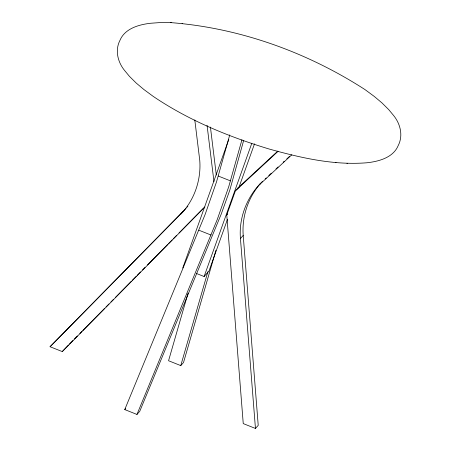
<?xml version="1.0" encoding="UTF-8"?>
<svg xmlns="http://www.w3.org/2000/svg" width="451" height="451" viewBox="0 0 451 451"><rect width="100%" height="100%" fill="white"/><g stroke="black" fill="none" stroke-linecap="round" stroke-linejoin="round"><path stroke-width="0.68" d="M243.579 140.768L229.796 190.153L221.148 214.31L139.725 411.351L136.957 414.441L124.752 409.581L205.081 214.591L216.548 181.792L229.756 134.883M136.957 414.441L217.286 219.445L228.753 186.646L241.961 139.737M188.05 293.201L168.556 360.738L180.761 365.598L183.529 362.508L215.922 250.288M180.761 365.598L207.86 271.716M182.745 268.018L228.804 139.387M196.337 273.424L204.106 276.519L251.821 143.243M260.644 183.36C248.084 197.391 241.764 216.7 243.213 235.445L258.22 425.366L255.452 428.45L243.247 423.596L226.763 214.975L235.411 190.818L238.179 187.734L277.754 151.108M237.711 189.037L238.179 187.734M227.462 219.4L208.948 271.119L204.106 276.519M238.861 187.571L254.527 143.807M186.979 207.274L187.887 206.141M186.049 208.379L50.061 346.729L62.266 351.583L204.912 206.975M50.061 346.729L183.134 211.542M62.266 351.583L68.49 344.998M226.763 214.975L227.687 213.943M255.452 428.45L240.445 238.534C238.675 217.343 247.306 195.92 262.606 181.274M240.445 238.534L243.213 235.445M124.752 409.581L125.671 408.555M180.366 214.625C194.234 200.486 201.281 180.146 199.765 160.46L194.798 119.938M69.477 343.995L72.932 340.494M74.409 338.989L77.375 335.989M79.838 333.486L81.817 331.485M82.804 330.487L104.519 308.467M106.002 306.968L108.962 303.963M110.935 301.961L113.404 299.464M115.377 297.463L131.173 281.447M132.16 280.449L136.106 276.446M137.098 275.443L140.549 271.942M142.527 269.94L144.991 267.437M147.46 264.934L167.699 244.419M168.685 243.422L172.141 239.915M173.618 238.416L176.583 235.416M179.053 232.913L203.728 207.894M235.411 190.818L278.07 151.339M265.182 178.895L266.214 177.942M268.785 175.557L271.361 173.173M275.995 168.888L278.058 166.983M283.205 162.213L284.237 161.261M286.808 158.882L289.384 156.497M259.838 184.363L291.769 154.817M170.743 22.618L160.404 22.55L150.611 23.255C139.026 24.574 124.848 28.464 119.943 40.393C114.83 50.219 117.734 61.979 124.425 70.277L129.431 76.337L136.202 83.046L143.897 89.523L153.182 96.367C188.473 120.248 228.319 136.642 268.954 148.96C300.738 157.833 333.774 165.478 366.984 162.766L367.542 162.693C379.128 161.373 393.306 157.478 398.21 145.555C403.324 135.723 400.415 123.969 393.729 115.665L388.717 109.61L381.952 102.896L374.257 96.424L364.972 89.574C307.052 52.198 239.622 27.906 170.743 22.618L171.211 22.646M182.086 23.373L182.503 23.401M335.651 162.54L336.068 162.569M346.937 163.296L347.405 163.33M218.273 176.037L230.478 180.89M198.874 230.202L211.079 235.061M210.425 127.075L216.311 175.061M207.06 125.293L213.966 181.623"/></g></svg>
